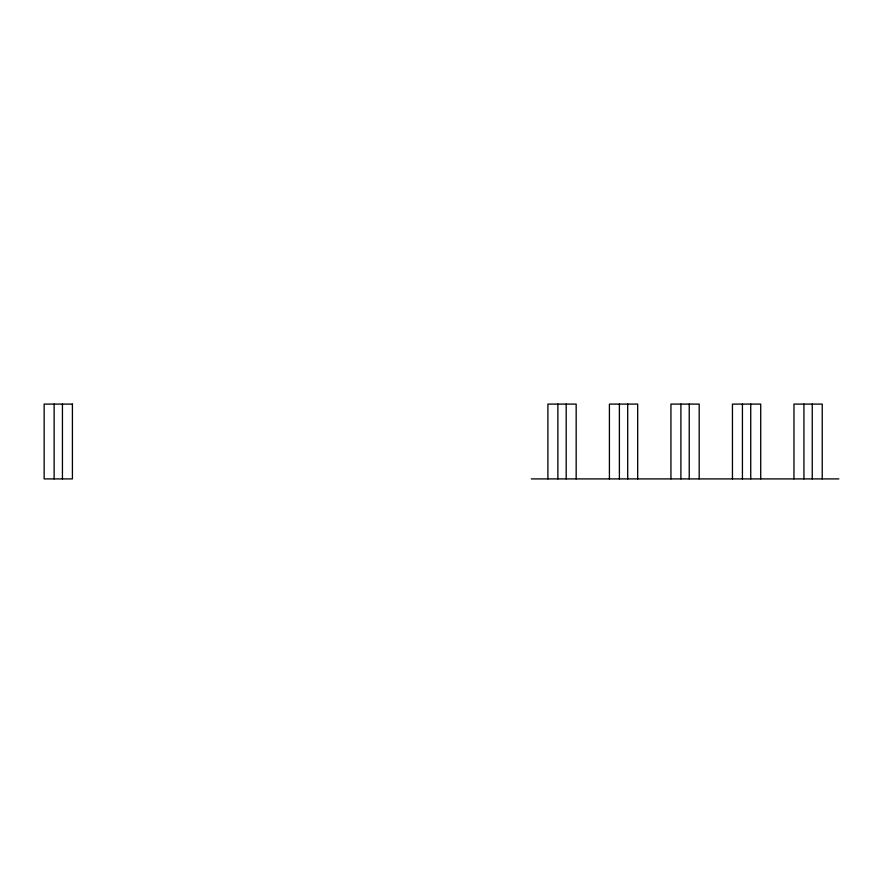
<?xml version="1.0" encoding="UTF-8"?>
<svg xmlns="http://www.w3.org/2000/svg" width="883" height="883" viewBox="0 0 883 883"><rect width="100%" height="100%" fill="white"/><g stroke="black" fill="none" stroke-linecap="round" stroke-linejoin="round"><path stroke-width="1.32" d="M531.279 478.906L838.85 478.906M822.228 478.906L822.228 404.094L793.96 404.094L793.96 478.906M812.25 404.094L812.25 478.906M803.938 404.094L803.938 478.906M760.716 478.906L760.716 404.094L732.449 404.094L732.449 478.906M750.738 404.094L750.738 478.906M742.426 404.094L742.426 478.906M699.193 478.906L699.193 404.094L670.937 404.094L670.937 478.906M689.226 404.094L689.226 478.906M680.903 404.094L680.903 478.906M637.681 478.906L637.681 404.094L609.413 404.094L609.413 478.906M627.703 404.094L627.703 478.906M619.391 404.094L619.391 478.906M576.169 478.906L576.169 404.094L547.901 404.094L547.901 478.906M566.191 404.094L566.191 478.906M557.879 404.094L557.879 478.906M62.439 404.094L62.439 478.906M54.128 404.094L54.128 478.906M72.417 404.094L44.15 404.094L44.15 478.906L72.417 478.906L72.417 404.094"/></g></svg>
